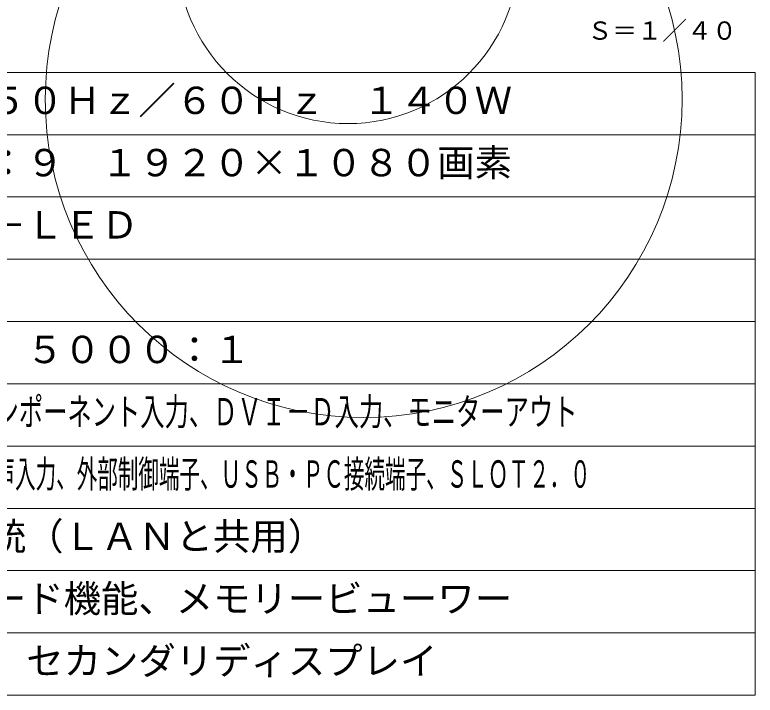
# Model space of a CAD drawing. Units: millimetres, scale not verified. Extents: x -63 to 62, y -56 to 57.
# Drawn here: x 2.9 to 62.3, y -56.5 to -1.9 of the extents above; entities that cross this region are included whole.
import ezdxf
from ezdxf.enums import TextEntityAlignment as Align

# ---------------------------------------------------------------- set-up
doc = ezdxf.new("R2010")
doc.units = ezdxf.units.MM
doc.header["$LTSCALE"] = 0.125
doc.layers.add('0-2_MOJI1', color=7, linetype='Continuous')
doc.layers.add('0-4_TOUROKU', color=7, linetype='Continuous')
doc.layers.add('0-3_WAKU', color=1, linetype='Continuous', lineweight=18)
doc.layers.add('0-6_GAIKEI', color=1, linetype='Continuous', lineweight=18)
doc.styles.add('ＭＳ ゴシック', font='')
doc.styles.get('ＭＳ ゴシック').set_extended_font_data('MS Gothic')

msp = doc.modelspace()

# ---------------------------------------------------------------- linework, layer by layer
at = {"layer": '0-3_WAKU', "color": 4}
for p, q in [((-62.6989, -6.4967), (62.3011, -6.4967)), ((62.3011, -56.4967), (62.3011, -6.4967)), ((-62.6989, -56.4967), (62.3011, -56.4967))]:
    msp.add_line(p, q, dxfattribs=at)
at = {"layer": '0-3_WAKU'}
for p, q in [((62.3011, -11.4967), (-62.6989, -11.4967)), ((62.3011, -16.4967), (-62.6989, -16.4967)), ((62.3011, -21.4967), (-62.6989, -21.4967)), ((-62.6989, -26.4967), (62.3011, -26.4967)), ((-62.6989, -31.4967), (62.3011, -31.4967)), ((-62.6989, -36.4967), (62.3011, -36.4967)), ((-62.6989, -41.4967), (62.3011, -41.4967)), ((-62.6989, -46.4967), (62.3011, -46.4967)), ((-62.6989, -51.4967), (62.3011, -51.4967))]:
    msp.add_line(p, q, dxfattribs=at)
at = {"layer": '0-6_GAIKEI'}
for centre, radius in [((30.8773, -8.6552), 25.556), ((29.6262, 3.115), 13.7196)]:
    msp.add_circle(centre, radius, dxfattribs=at)

# ---------------------------------------------------------------- texts
at = {"layer": '0-2_MOJI1', "style": 'ＭＳ ゴシック'}
for s, p in [('ＡＣ１００Ｖ\u3000５０Ｈｚ／６０Ｈｚ\u3000１４０Ｗ', (-20.1989, -10.4967)), ('５０Ｖ型\u3000１６：９\u3000１９２０×１０８０画素', (-20.1989, -15.4967)), ('ＶＡパネル\u3000Ｅ－ＬＥＤ', (-20.1989, -20.4967)), ('３５０ｃｄ／㎡\u3000５０００：１', (-20.1989, -30.4967)), ('ＲＪ４５×１系統（ＬＡＮと共用）', (-20.1989, -45.4967)), ('内蔵ホワイトボード機能、メモリービューワー', (-20.1989, -50.4967)), ('ワイヤレス機能、セカンダリディスプレイ', (-20.1989, -55.4967))]:
    msp.add_text(s, height=2.199, dxfattribs=at).set_placement(p, align=Align.BOTTOM_LEFT)
for s, width, p in [('ビデオ入力、ＲＧＢ／コンポーネント入力、ＤＶＩ－Ｄ入力、モニターアウト', 0.65, (-20.1989, -35.4967)), ('ＨＤＭＩ入力、ＰＣ入力、音声入力、外部制御端子、ＵＳＢ・ＰＣ接続端子、ＳＬＯＴ２．０', 0.55, (-20.1989, -40.4967))]:
    msp.add_text(s, height=2.199, dxfattribs=dict(at, width=width)).set_placement(p, align=Align.BOTTOM_LEFT)
at = {"layer": '0-4_TOUROKU', "style": 'ＭＳ ゴシック'}
msp.add_text('Ｓ＝１／４０', height=1.466, dxfattribs=at).set_placement((48.8343, -4.3095), align=Align.BOTTOM_LEFT)

doc.saveas('drawing.dxf')
